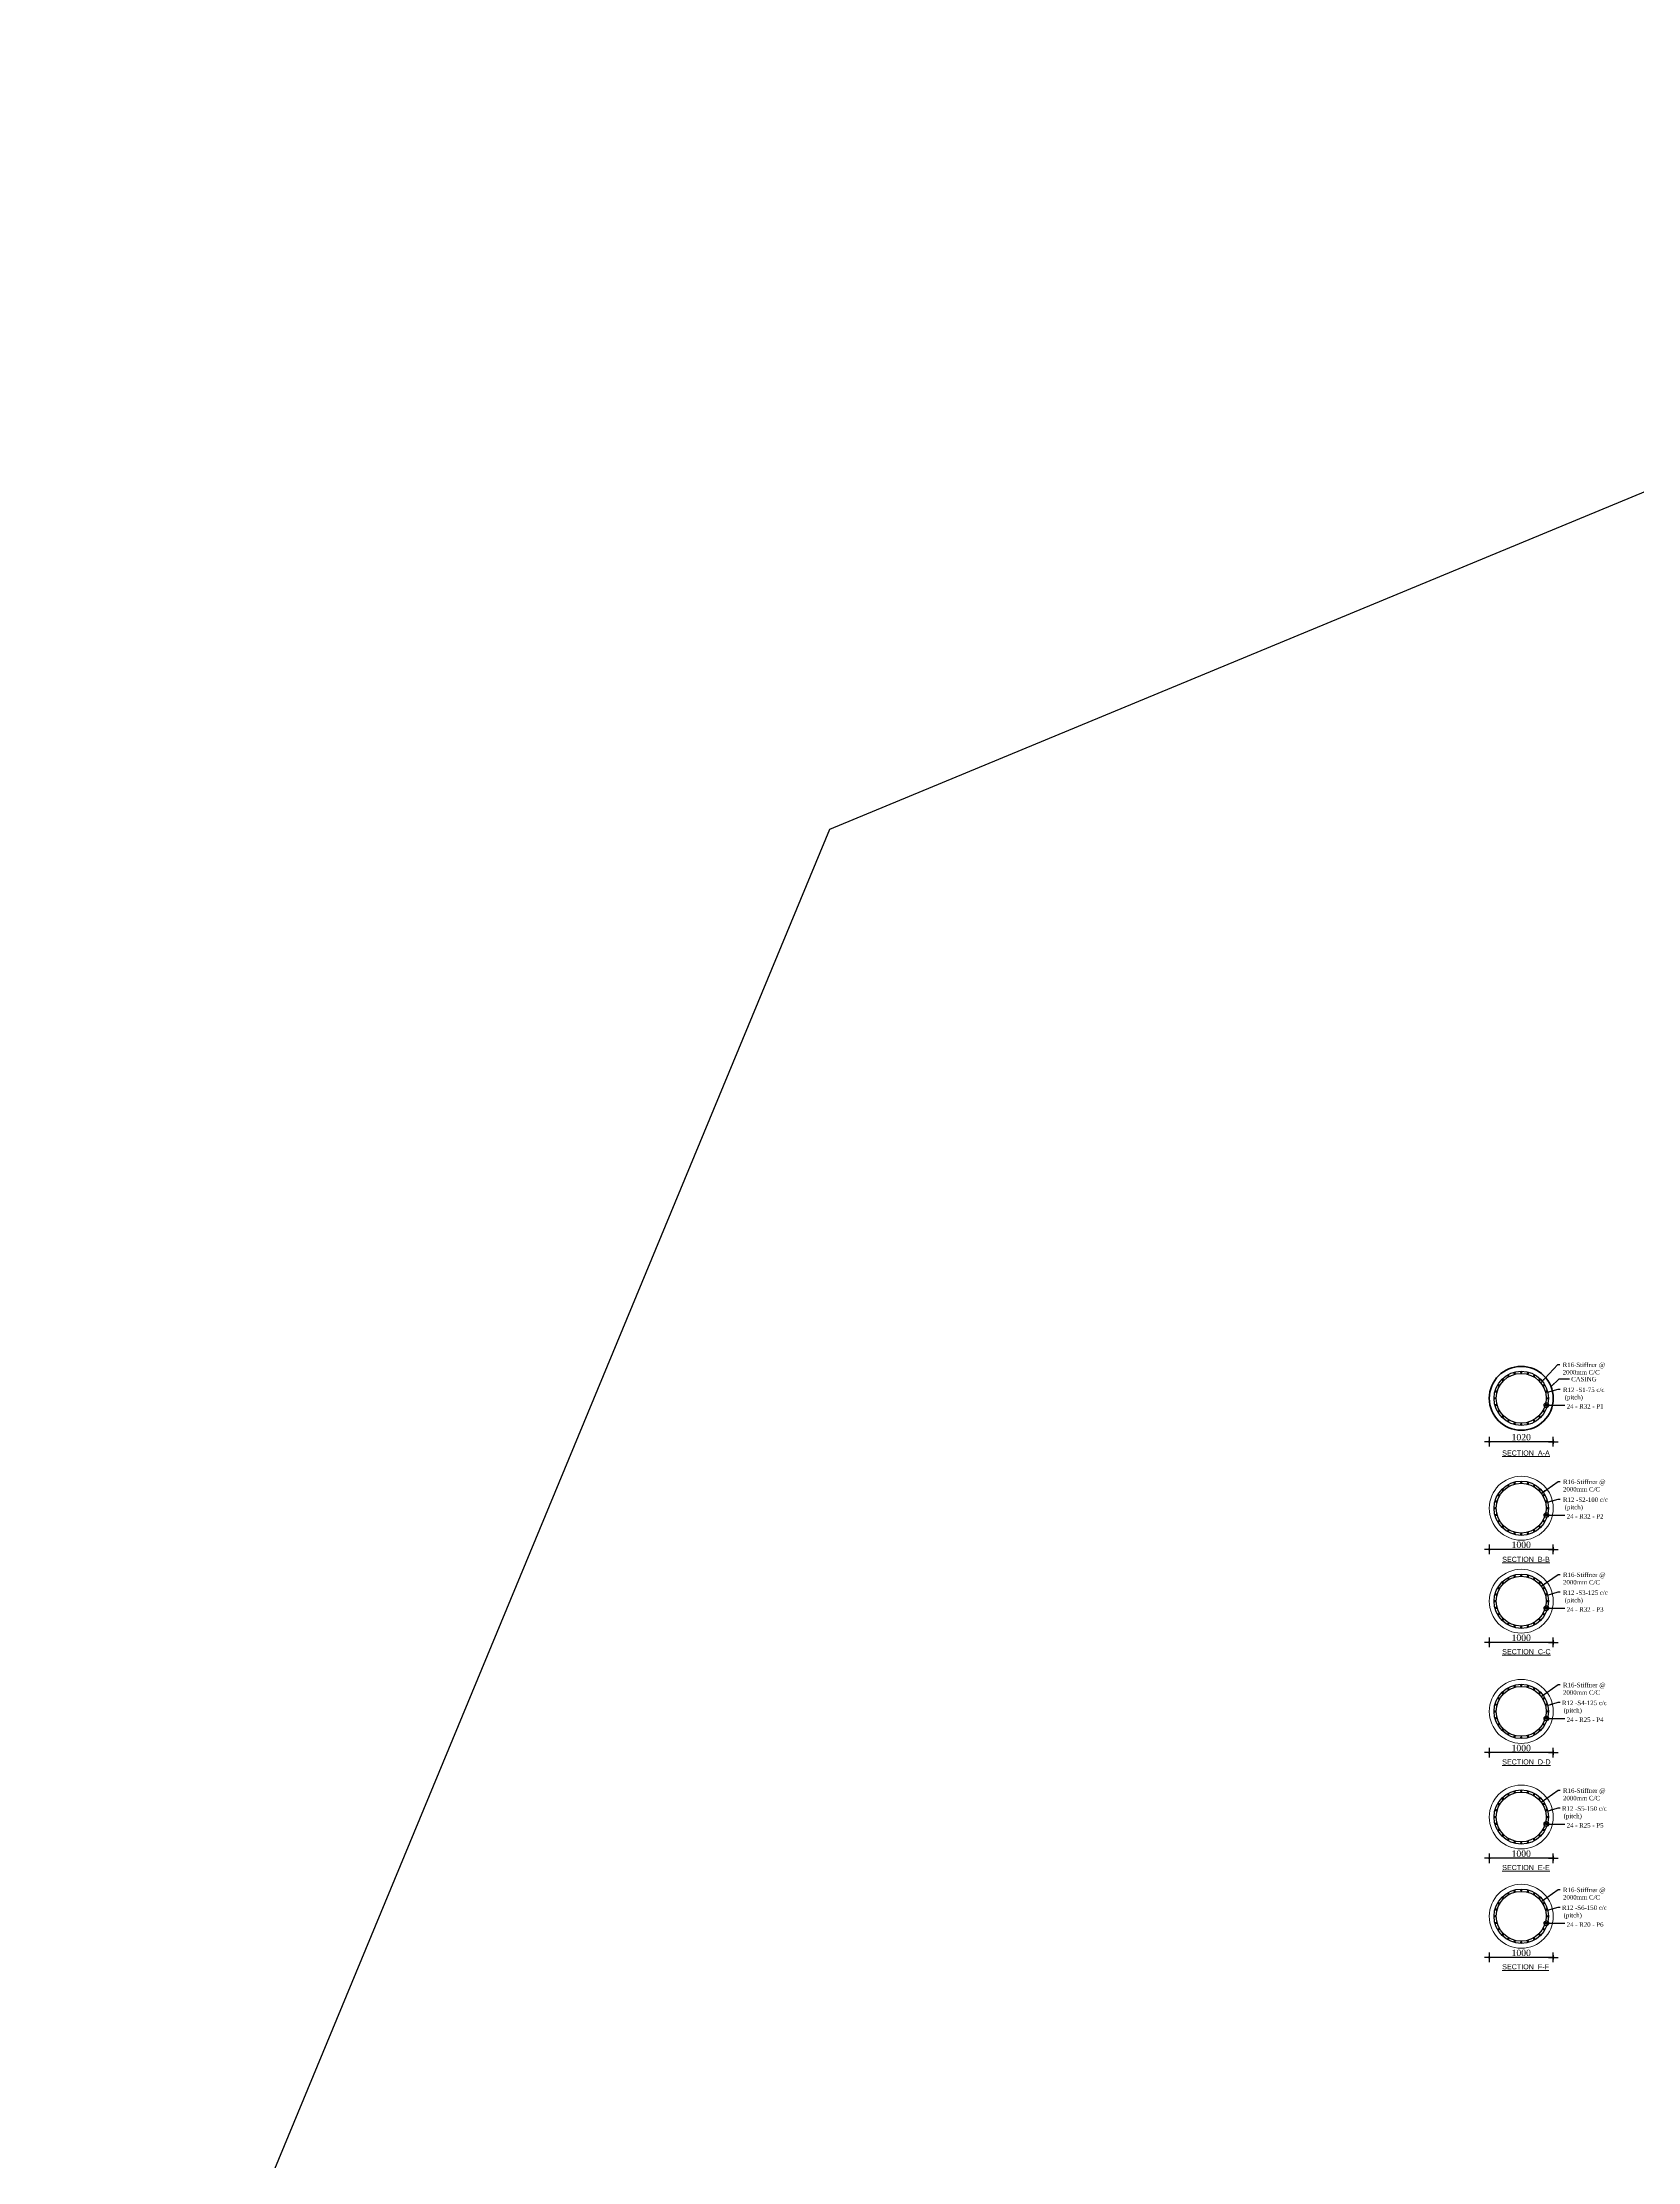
# Model space of a CAD drawing. Header units: millimetres. Extents: x -684453 to 35267, y -286696 to 273430.
# Drawn here: x -322541 to -297582, y 118693 to 151854 of the extents above; entities that cross this region are included whole.
import ezdxf

# ---------------------------------------------------------------- set-up
doc = ezdxf.new("R2010")
doc.units = ezdxf.units.MM
doc.header["$PDMODE"] = 2
doc.layers.get('Defpoints').update_dxf_attribs({"lineweight": 13})
for name, color, linetype, lineweight in [('dim', 4, 'Continuous', 25), ('L.L', 200, 'Continuous', 20), ('Pire Line', 11, 'Continuous', 25), ('Reinf.', 12, 'Continuous', 30), ('Rod', 12, 'Continuous', 30), ('Text', 7, 'Continuous', 15)]:
    doc.layers.add(name, color=color, linetype=linetype, lineweight=lineweight)
doc.styles.add('ROMANS', font='arial.ttf', dxfattribs={"height": 200})
doc.styles.get("Standard").update_dxf_attribs({"font": 'times.ttf'})
doc.linetypes.add('BATTING', pattern='A,0.00254,-2.54,[134,ltypeshp.shx,S=2.54,R=0,X=-2.54,Y=0],-5.08,[134,ltypeshp.shx,S=2.54,R=180,X=2.54,Y=0],-2.54', length=10.16254)
doc.dimstyles.new('ALTER', dxfattribs={"dimtxt": 110, "dimasz": 65, "dimexe": 95, "dimexo": 100, "dimgap": 30, "dimtad": 1, "dimdec": 0, "dimzin": 0, "dimdsep": 46, "dimtxsty": 'Standard', "dimblk": 'DOT', "dimcen": 35, "dimadec": 0, "dimazin": 0, "dimtfac": 1, "dimtdec": 0, "dimtofl": 0, "dimtmove": 0, "dimatfit": 3, "dimfxl": 1, "dimtolj": 1, "dimtzin": 0, "dimarcsym": 0})
doc.dimstyles.new('ISO-70', dxfattribs={"dimscale": 0, "dimtxt": 70, "dimasz": 0.75, "dimexe": 35, "dimexo": 35, "dimgap": 20, "dimtad": 1, "dimdec": 0, "dimlfac": -1, "dimzin": 1, "dimdsep": 46, "dimtxsty": 'Standard', "dimblk": 'DIM', "dimcen": 60, "dimclrd": 256, "dimclre": 256, "dimclrt": 256, "dimadec": 0, "dimazin": 0, "dimtfac": 1, "dimtdec": 0, "dimtix": 1, "dimtofl": 0, "dimtmove": 0, "dimatfit": 3, "dimldrblk": 'DOT', "dimfxl": 35, "dimfxlon": 1, "dimtolj": 1, "dimlwd": -1, "dimarcsym": 0})

# ---------------------------------------------------------------- blocks, each defined once
blk = doc.blocks.new('_Dot')
at = {"color": 0, "linetype": 'ByBlock', "lineweight": -2}
blk.add_line((-0.5, 0), (-1, 0), dxfattribs=at)
at = {"color": 0, "linetype": 'ByBlock', "const_width": 0.5}
blk.add_lwpolyline([(-0.25, 0, 1), (0.25, 0, 1)], format="xyb", close=True, dxfattribs=at)
blk = doc.blocks.new('DIM')
at = {"layer": 'dim'}
for p, q in [((-101, 0), (101, 0)), ((0, -101), (0, 101))]:
    blk.add_line(p, q, dxfattribs=at)
at = {"layer": 'dim', "const_width": 25.4}
blk.add_lwpolyline([(-13, 0, 1), (13, 0, 1)], format="xyb", close=True, dxfattribs=at)
blk = doc.blocks.new('*D259')
at = {"layer": 'Defpoints', "color": 0, "ltscale": 30, "transparency": 16777216}
for p in [(-299903, 128917), (-298903, 128917), (-299903, 128273)]:
    blk.add_point(p, dxfattribs=at)
at = {"layer": 'dim', "lineweight": -2, "ltscale": 30, "transparency": 16777216}
for p, q in [((-299903, 128308), (-299903, 128238)), ((-298903, 128308), (-298903, 128238))]:
    blk.add_line(p, q, dxfattribs=at)
at = {"layer": 'dim', "ltscale": 30, "transparency": 16777216}
blk.add_line((-298904, 128273), (-299902, 128273), dxfattribs=at)
at = {"layer": 'dim', "ltscale": 30, "transparency": 16777216, "xscale": 0.75, "yscale": 0.75, "zscale": 0.75, "rotation": 180}
blk.add_blockref('DIM', (-299903, 128273), dxfattribs=at)
at = {"layer": 'dim', "ltscale": 30, "transparency": 16777216, "xscale": 0.75, "yscale": 0.75, "zscale": 0.75}
blk.add_blockref('DIM', (-298903, 128273), dxfattribs=at)
at = {"layer": 'dim', "ltscale": 30, "transparency": 16777216, "insert": (-299403, 128344), "char_height": 100, "attachment_point": 5}
blk.add_mtext('\\A1;1000', dxfattribs=at)
blk = doc.blocks.new('*U342')
at = {"layer": 'Reinf.', "ltscale": 30, "const_width": 18}
blk.add_lwpolyline([(-1, 9, 1), (1, -9, 1)], format="xyb", close=True, dxfattribs=at)
blk = doc.blocks.new('*U343')
at = {"color": 0, "linetype": 'ByBlock', "lineweight": -2, "transparency": 16777216}
for p, rotation in [((-301028, 128990), 194.9999999999999), ((-300923, 129004), 180), ((-300818, 128990), 165), ((-301316, 128703), 255), ((-301275, 128801), 240), ((-301211, 128885), 225), ((-301126, 128950), 209.9999999999999), ((-300720, 128950), 150), ((-300636, 128885), 135), ((-300571, 128801), 120), ((-300530, 128703), 105), ((-301330, 128597), 270), ((-301316, 128492), 285), ((-301275, 128394), 299.9999999999999), ((-301211, 128310), 315.0000000000001), ((-300636, 128310), 44.99999999999999), ((-300571, 128394), 59.99999999999997), ((-300530, 128492), 75.00000000000001), ((-300516, 128597), 90), ((-301126, 128245), 330.0000000000001), ((-301028, 128205), 345), ((-300818, 128205), 14.99999999999997), ((-300720, 128245), 30)]:
    blk.add_blockref('*U342', p, dxfattribs=dict(at, rotation=rotation))
blk.add_blockref('*U342', (-300923, 128191), dxfattribs=at)
blk = doc.blocks.new('*D346')
at = {"layer": 'Defpoints', "color": 0, "ltscale": 30, "transparency": 16777216}
for p in [(-299903, 127462), (-298903, 127462), (-299903, 126818)]:
    blk.add_point(p, dxfattribs=at)
at = {"layer": 'dim', "lineweight": -2, "ltscale": 30, "transparency": 16777216}
for p, q in [((-299903, 126853), (-299903, 126783)), ((-298903, 126853), (-298903, 126783))]:
    blk.add_line(p, q, dxfattribs=at)
at = {"layer": 'dim', "ltscale": 30, "transparency": 16777216}
blk.add_line((-298904, 126818), (-299902, 126818), dxfattribs=at)
at = {"layer": 'dim', "ltscale": 30, "transparency": 16777216, "xscale": 0.75, "yscale": 0.75, "zscale": 0.75, "rotation": 180}
blk.add_blockref('DIM', (-299903, 126818), dxfattribs=at)
at = {"layer": 'dim', "ltscale": 30, "transparency": 16777216, "xscale": 0.75, "yscale": 0.75, "zscale": 0.75}
blk.add_blockref('DIM', (-298903, 126818), dxfattribs=at)
at = {"layer": 'dim', "ltscale": 30, "transparency": 16777216, "insert": (-299403, 126889), "char_height": 100, "attachment_point": 5}
blk.add_mtext('\\A1;1000', dxfattribs=at)
blk = doc.blocks.new('*U344')
at = {"layer": 'Reinf.', "ltscale": 30, "const_width": 18}
blk.add_lwpolyline([(-1, 9, 1), (1, -9, 1)], format="xyb", close=True, dxfattribs=at)
blk = doc.blocks.new('*U345')
at = {"color": 0, "linetype": 'ByBlock', "lineweight": -2, "transparency": 16777216}
for p, rotation in [((-301028, 128990), 194.9999999999999), ((-300923, 129004), 180), ((-300818, 128990), 165), ((-301316, 128703), 255), ((-301275, 128801), 240), ((-301211, 128885), 225), ((-301126, 128950), 209.9999999999999), ((-300720, 128950), 150), ((-300636, 128885), 135), ((-300571, 128801), 120), ((-300530, 128703), 105), ((-301330, 128597), 270), ((-301316, 128492), 285), ((-301275, 128394), 299.9999999999999), ((-301211, 128310), 315.0000000000001), ((-300636, 128310), 44.99999999999999), ((-300571, 128394), 59.99999999999997), ((-300530, 128492), 75.00000000000001), ((-300516, 128597), 90), ((-301126, 128245), 330.0000000000001), ((-301028, 128205), 345), ((-300818, 128205), 14.99999999999997), ((-300720, 128245), 30)]:
    blk.add_blockref('*U344', p, dxfattribs=dict(at, rotation=rotation))
blk.add_blockref('*U344', (-300923, 128191), dxfattribs=at)
blk = doc.blocks.new('*D349')
at = {"layer": 'Defpoints', "color": 0, "ltscale": 30, "transparency": 16777216}
for p in [(-299903, 130637), (-298903, 130637), (-299903, 129958)]:
    blk.add_point(p, dxfattribs=at)
at = {"layer": 'dim', "lineweight": -2, "ltscale": 30, "transparency": 16777216}
for p, q in [((-299903, 129993), (-299903, 129923)), ((-298903, 129993), (-298903, 129923))]:
    blk.add_line(p, q, dxfattribs=at)
at = {"layer": 'dim', "ltscale": 30, "transparency": 16777216}
blk.add_line((-298904, 129958), (-299902, 129958), dxfattribs=at)
at = {"layer": 'dim', "ltscale": 30, "transparency": 16777216, "xscale": 0.75, "yscale": 0.75, "zscale": 0.75, "rotation": 180}
blk.add_blockref('DIM', (-299903, 129958), dxfattribs=at)
at = {"layer": 'dim', "ltscale": 30, "transparency": 16777216, "xscale": 0.75, "yscale": 0.75, "zscale": 0.75}
blk.add_blockref('DIM', (-298903, 129958), dxfattribs=at)
at = {"layer": 'dim', "ltscale": 30, "transparency": 16777216, "insert": (-299403, 130028), "char_height": 100, "attachment_point": 5}
blk.add_mtext('\\A1;1020', dxfattribs=at)
blk = doc.blocks.new('*U347')
at = {"layer": 'Reinf.', "ltscale": 30, "const_width": 18}
blk.add_lwpolyline([(-1, 9, 1), (1, -9, 1)], format="xyb", close=True, dxfattribs=at)
blk = doc.blocks.new('*U348')
at = {"color": 0, "linetype": 'ByBlock', "lineweight": -2, "transparency": 16777216}
for p, rotation in [((-301028, 128990), 194.9999999999999), ((-300923, 129004), 180), ((-300818, 128990), 165), ((-301316, 128703), 255), ((-301275, 128801), 240), ((-301211, 128885), 225), ((-301126, 128950), 209.9999999999999), ((-300720, 128950), 150), ((-300636, 128885), 135), ((-300571, 128801), 120), ((-300530, 128703), 105), ((-301330, 128597), 270), ((-301316, 128492), 285), ((-301275, 128394), 299.9999999999999), ((-301211, 128310), 315.0000000000001), ((-300636, 128310), 44.99999999999999), ((-300571, 128394), 59.99999999999997), ((-300530, 128492), 75.00000000000001), ((-300516, 128597), 90), ((-301126, 128245), 330.0000000000001), ((-301028, 128205), 345), ((-300818, 128205), 14.99999999999997), ((-300720, 128245), 30)]:
    blk.add_blockref('*U347', p, dxfattribs=dict(at, rotation=rotation))
blk.add_blockref('*U347', (-300923, 128191), dxfattribs=at)
blk = doc.blocks.new('*D437')
at = {"layer": 'Defpoints', "color": 0, "ltscale": 30, "transparency": 16777216}
for p in [(-299903, 125738), (-298903, 125738), (-299903, 125093)]:
    blk.add_point(p, dxfattribs=at)
at = {"layer": 'dim', "lineweight": -2, "ltscale": 30, "transparency": 16777216}
for p, q in [((-299903, 125128), (-299903, 125058)), ((-298903, 125128), (-298903, 125058))]:
    blk.add_line(p, q, dxfattribs=at)
at = {"layer": 'dim', "ltscale": 30, "transparency": 16777216}
blk.add_line((-298904, 125093), (-299902, 125093), dxfattribs=at)
at = {"layer": 'dim', "ltscale": 30, "transparency": 16777216, "xscale": 0.75, "yscale": 0.75, "zscale": 0.75, "rotation": 180}
blk.add_blockref('DIM', (-299903, 125093), dxfattribs=at)
at = {"layer": 'dim', "ltscale": 30, "transparency": 16777216, "xscale": 0.75, "yscale": 0.75, "zscale": 0.75}
blk.add_blockref('DIM', (-298903, 125093), dxfattribs=at)
at = {"layer": 'dim', "ltscale": 30, "transparency": 16777216, "insert": (-299403, 125164), "char_height": 100, "attachment_point": 5}
blk.add_mtext('\\A1;1000', dxfattribs=at)
blk = doc.blocks.new('*U435')
at = {"layer": 'Reinf.', "ltscale": 30, "const_width": 18}
blk.add_lwpolyline([(-1, 9, 1), (1, -9, 1)], format="xyb", close=True, dxfattribs=at)
blk = doc.blocks.new('*U436')
at = {"color": 0, "linetype": 'ByBlock', "lineweight": -2, "transparency": 16777216}
for p, rotation in [((-301028, 128990), 194.9999999999999), ((-300923, 129004), 180), ((-300818, 128990), 165), ((-301316, 128703), 255), ((-301275, 128801), 240), ((-301211, 128885), 225), ((-301126, 128950), 209.9999999999999), ((-300720, 128950), 150), ((-300636, 128885), 135), ((-300571, 128801), 120), ((-300530, 128703), 105), ((-301330, 128597), 270), ((-301316, 128492), 285), ((-301275, 128394), 299.9999999999999), ((-301211, 128310), 315.0000000000001), ((-300636, 128310), 44.99999999999999), ((-300571, 128394), 59.99999999999997), ((-300530, 128492), 75.00000000000001), ((-300516, 128597), 90), ((-301126, 128245), 330.0000000000001), ((-301028, 128205), 345), ((-300818, 128205), 14.99999999999997), ((-300720, 128245), 30)]:
    blk.add_blockref('*U435', p, dxfattribs=dict(at, rotation=rotation))
blk.add_blockref('*U435', (-300923, 128191), dxfattribs=at)
blk = doc.blocks.new('*D579')
at = {"layer": 'Defpoints', "color": 0, "ltscale": 30, "transparency": 16777216}
for p in [(-299903, 124085), (-298903, 124085), (-299903, 123441)]:
    blk.add_point(p, dxfattribs=at)
at = {"layer": 'dim', "lineweight": -2, "ltscale": 30, "transparency": 16777216}
for p, q in [((-299903, 123476), (-299903, 123406)), ((-298903, 123476), (-298903, 123406))]:
    blk.add_line(p, q, dxfattribs=at)
at = {"layer": 'dim', "ltscale": 30, "transparency": 16777216}
blk.add_line((-298904, 123441), (-299902, 123441), dxfattribs=at)
at = {"layer": 'dim', "ltscale": 30, "transparency": 16777216, "xscale": 0.75, "yscale": 0.75, "zscale": 0.75, "rotation": 180}
blk.add_blockref('DIM', (-299903, 123441), dxfattribs=at)
at = {"layer": 'dim', "ltscale": 30, "transparency": 16777216, "xscale": 0.75, "yscale": 0.75, "zscale": 0.75}
blk.add_blockref('DIM', (-298903, 123441), dxfattribs=at)
at = {"layer": 'dim', "ltscale": 30, "transparency": 16777216, "insert": (-299403, 123512), "char_height": 100, "attachment_point": 5}
blk.add_mtext('\\A1;1000', dxfattribs=at)
blk = doc.blocks.new('*U577')
at = {"layer": 'Reinf.', "ltscale": 30, "const_width": 18}
blk.add_lwpolyline([(-1, 9, 1), (1, -9, 1)], format="xyb", close=True, dxfattribs=at)
blk = doc.blocks.new('*U578')
at = {"color": 0, "linetype": 'ByBlock', "lineweight": -2, "transparency": 16777216}
for p, rotation in [((-301028, 128990), 194.9999999999999), ((-300923, 129004), 180), ((-300818, 128990), 165), ((-301316, 128703), 255), ((-301275, 128801), 240), ((-301211, 128885), 225), ((-301126, 128950), 209.9999999999999), ((-300720, 128950), 150), ((-300636, 128885), 135), ((-300571, 128801), 120), ((-300530, 128703), 105), ((-301330, 128597), 270), ((-301316, 128492), 285), ((-301275, 128394), 299.9999999999999), ((-301211, 128310), 315.0000000000001), ((-300636, 128310), 44.99999999999999), ((-300571, 128394), 59.99999999999997), ((-300530, 128492), 75.00000000000001), ((-300516, 128597), 90), ((-301126, 128245), 330.0000000000001), ((-301028, 128205), 345), ((-300818, 128205), 14.99999999999997), ((-300720, 128245), 30)]:
    blk.add_blockref('*U577', p, dxfattribs=dict(at, rotation=rotation))
blk.add_blockref('*U577', (-300923, 128191), dxfattribs=at)
blk = doc.blocks.new('*D582')
at = {"layer": 'Defpoints', "color": 0, "ltscale": 30, "transparency": 16777216}
for p in [(-299903, 122532), (-298903, 122532), (-299903, 121888)]:
    blk.add_point(p, dxfattribs=at)
at = {"layer": 'dim', "lineweight": -2, "ltscale": 30, "transparency": 16777216}
for p, q in [((-299903, 121923), (-299903, 121853)), ((-298903, 121923), (-298903, 121853))]:
    blk.add_line(p, q, dxfattribs=at)
at = {"layer": 'dim', "ltscale": 30, "transparency": 16777216}
blk.add_line((-298904, 121888), (-299902, 121888), dxfattribs=at)
at = {"layer": 'dim', "ltscale": 30, "transparency": 16777216, "xscale": 0.75, "yscale": 0.75, "zscale": 0.75, "rotation": 180}
blk.add_blockref('DIM', (-299903, 121888), dxfattribs=at)
at = {"layer": 'dim', "ltscale": 30, "transparency": 16777216, "xscale": 0.75, "yscale": 0.75, "zscale": 0.75}
blk.add_blockref('DIM', (-298903, 121888), dxfattribs=at)
at = {"layer": 'dim', "ltscale": 30, "transparency": 16777216, "insert": (-299403, 121959), "char_height": 100, "attachment_point": 5}
blk.add_mtext('\\A1;1000', dxfattribs=at)
blk = doc.blocks.new('*U580')
at = {"layer": 'Reinf.', "ltscale": 30, "const_width": 18}
blk.add_lwpolyline([(-1, 9, 1), (1, -9, 1)], format="xyb", close=True, dxfattribs=at)
blk = doc.blocks.new('*U581')
at = {"color": 0, "linetype": 'ByBlock', "lineweight": -2, "transparency": 16777216}
for p, rotation in [((-301028, 128990), 194.9999999999999), ((-300923, 129004), 180), ((-300818, 128990), 165), ((-301316, 128703), 255), ((-301275, 128801), 240), ((-301211, 128885), 225), ((-301126, 128950), 209.9999999999999), ((-300720, 128950), 150), ((-300636, 128885), 135), ((-300571, 128801), 120), ((-300530, 128703), 105), ((-301330, 128597), 270), ((-301316, 128492), 285), ((-301275, 128394), 299.9999999999999), ((-301211, 128310), 315.0000000000001), ((-300636, 128310), 44.99999999999999), ((-300571, 128394), 59.99999999999997), ((-300530, 128492), 75.00000000000001), ((-300516, 128597), 90), ((-301126, 128245), 330.0000000000001), ((-301028, 128205), 345), ((-300818, 128205), 14.99999999999997), ((-300720, 128245), 30)]:
    blk.add_blockref('*U580', p, dxfattribs=dict(at, rotation=rotation))
blk.add_blockref('*U580', (-300923, 128191), dxfattribs=at)

msp = doc.modelspace()

# ---------------------------------------------------------------- linework, layer by layer
at = {"layer": 'L.L', "ltscale": 5}
for centre in [(-299402.8, 128917.1), (-299402.8, 127462.4), (-299402.8, 125737.7), (-299402.8, 124085), (-299402.8, 122532)]:
    msp.add_circle(centre, 500, dxfattribs=at)
at = {"layer": 'Pire Line', "color": 3, "linetype": 'BATTING', "ltscale": 150}
msp.add_lwpolyline([(-238454.8, 109811.3), (-250768.9, 139540.2), (-280497.8, 151854.3), (-310226.7, 139540.2), (-322540.8, 109811.3), (-310226.7, 80082.4), (-280497.8, 67768.2), (-250768.9, 80082.4)], close=True, dxfattribs=at)
at = {"layer": 'Pire Line', "lineweight": 100, "ltscale": 3}
msp.add_circle((-299402.8, 130636.9), 500, dxfattribs=at)
at = {"layer": 'Rod', "ltscale": 0.1}
for centre, radius in [((-299402.8, 130636.9), 425), ((-299402.8, 130636.9), 390), ((-299402.8, 128917.1), 425), ((-299402.8, 128917.1), 390), ((-299402.8, 127462.4), 425), ((-299402.8, 127462.4), 390), ((-299402.8, 125737.7), 425), ((-299402.8, 125737.7), 390), ((-299402.8, 124085), 425), ((-299402.8, 124085), 390), ((-299402.8, 122532), 425), ((-299402.8, 122532), 390)]:
    msp.add_circle(centre, radius, dxfattribs=at)

# ---------------------------------------------------------------- block references
for name, p in [('*U348', (1520.2, 2039.5)), ('*U343', (1520.2, 319.7)), ('*U345', (1520.2, -1135)), ('*U436', (1520.2, -2859.7)), ('*U578', (1520.2, -4512.4)), ('*U581', (1520.2, -6065.4))]:
    msp.add_blockref(name, p)

# ---------------------------------------------------------------- texts
at = {"layer": 'Text', "ltscale": 30}
msp.add_text('CASING', height=70, dxfattribs=at).set_placement((-298621.9, 130902.2))
at = {"layer": 'Text', "ltscale": 30, "char_height": 70, "width": 908.973, "attachment_point": 1}
for s, insert in [('R16-Stiffner @ 2000mm C/C', (-298754.8, 131195.9)), ('R12 -S1-75 c/c\\P (pitch)', (-298749.4, 130805.2)), ('24 - R32 - P1', (-298692, 130544.8)), ('R16-Stiffner @ 2000mm C/C', (-298749.4, 129365)), ('R12 -S2-100 c/c\\P (pitch)', (-298749.4, 129085.4)), ('24 - R32 - P2', (-298692, 128824.1)), ('R16-Stiffner @ 2000mm C/C', (-298749.4, 127910.4)), ('R12 -S3-125 c/c\\P (pitch)', (-298749.4, 127630.8)), ('24 - R32 - P3', (-298692, 127367.8)), ('R16-Stiffner @ 2000mm C/C', (-298749.4, 126185.6)), ('R12 -S4-125 c/c\\P (pitch)', (-298765.9, 125906)), ('24 - R25 - P4', (-298692, 125643.1)), ('R16-Stiffner @ 2000mm C/C', (-298749.4, 124532.9)), ('R12 -S5-150 c/c\\P (pitch)', (-298765.9, 124253.3)), ('24 - R25 - P5', (-298692, 123990.4)), ('R12 -S6-150 c/c\\P (pitch)', (-298765.9, 122700.4)), ('R16-Stiffner @ 2000mm C/C', (-298749.4, 122980)), ('24 - R20 - P6', (-298692, 122437.4))]:
    msp.add_mtext(s, dxfattribs=dict(at, insert=insert))
at = {"layer": 'Text', "char_height": 80, "attachment_point": 1, "style": 'ROMANS'}
for s, insert, width in [('{\\LSECTION  A-A}', (-299701.3, 129821.1), 1503.268), ('{\\LSECTION  B-B}', (-299701.3, 128157.4), 1503.268), ('{\\LSECTION  C-C}', (-299701.3, 126712.1), 974.278), ('{\\LSECTION  D-D}', (-299701.3, 124987.4), 974.278), ('{\\LSECTION  E-E}', (-299701.3, 123334.7), 974.278), ('{\\LSECTION  F-F}', (-299701.3, 121781.7), 974.278)]:
    msp.add_mtext(s, dxfattribs=dict(at, insert=insert, width=width))

# ---------------------------------------------------------------- dimensions: what is measured, and where the dimension line sits
at = {"layer": 'dim', "ltscale": 30}
dim = msp.add_linear_dim(base=(-299902.8, 129957.6), p1=(-298902.8, 130636.9), p2=(-299902.8, 130636.9), text='1020', dimstyle='ISO-70', override={"dimscale": 1, "dimtxt": 100}, dxfattribs=at)
dim.commit()
dim.dimension.update_dxf_attribs({"geometry": '*D349', "text_midpoint": (-299402.8, 130028.5)})
for base, p1, p2, picture, middle in [((-299902.8, 128272.8), (-298902.8, 128917.1), (-299902.8, 128917.1), '*D259', (-299402.8, 128343.7)), ((-299902.8, 126818.1), (-298902.8, 127462.4), (-299902.8, 127462.4), '*D346', (-299402.8, 126889)), ((-299902.8, 125093.4), (-298902.8, 125737.7), (-299902.8, 125737.7), '*D437', (-299402.8, 125164.3)), ((-299902.8, 123440.7), (-298902.8, 124085), (-299902.8, 124085), '*D579', (-299402.8, 123511.6)), ((-299902.8, 121887.8), (-298902.8, 122532), (-299902.8, 122532), '*D582', (-299402.8, 121958.6))]:
    dim = msp.add_linear_dim(base=base, p1=p1, p2=p2, dimstyle='ISO-70', override={"dimscale": 1, "dimtxt": 100}, dxfattribs=at)
    dim.commit()
    dim.dimension.update_dxf_attribs({"geometry": picture, "text_midpoint": middle})

# ---------------------------------------------------------------- leaders
for points, override in [([(-299102.7, 130875.8), (-298830.8, 131167.2), (-298797.7, 131167.2)], {"dimasz": 75, "dimtad": 0}), ([(-298990.2, 130731), (-298825.4, 130781.2), (-298792.3, 130781.2)], {"dimasz": 75, "dimtad": 0}), ([(-298940.4, 130818.7), (-298808.8, 130943.9), (-298647.6, 130943.9)], {"dimasz": 75, "dimtad": 0}), ([(-299009.3, 130530), (-298719.5, 130530)], {"dimasz": 75, "dimtad": 0, "dimldrblk": 'DotBlank'}), ([(-299089.9, 129149.7), (-298825.4, 129336.4), (-298792.3, 129336.4)], {"dimasz": 75, "dimtad": 0}), ([(-298990.2, 129011.2), (-298825.4, 129061.4), (-298792.3, 129061.4)], {"dimasz": 75, "dimtad": 0}), ([(-299009.3, 128809.3), (-298719.5, 128809.3)], {"dimasz": 75, "dimtad": 0, "dimldrblk": 'DotBlank'}), ([(-299089.9, 127695), (-298825.4, 127881.7), (-298792.3, 127881.7)], {"dimasz": 75, "dimtad": 0}), ([(-299009.3, 127353), (-298719.5, 127353)], {"dimasz": 75, "dimtad": 0, "dimldrblk": 'DotBlank'}), ([(-298990.2, 127556.5), (-298825.4, 127606.7), (-298792.3, 127606.7)], {"dimasz": 75, "dimtad": 0}), ([(-299089.9, 125970.3), (-298825.4, 126157), (-298792.3, 126157)], {"dimasz": 75, "dimtad": 0}), ([(-298990.2, 125831.8), (-298825.4, 125882), (-298792.3, 125882)], {"dimasz": 75, "dimtad": 0}), ([(-299009.3, 125628.3), (-298719.5, 125628.3)], {"dimasz": 75, "dimtad": 0, "dimldrblk": 'DotBlank'}), ([(-299089.9, 124317.6), (-298825.4, 124504.3), (-298792.3, 124504.3)], {"dimasz": 75, "dimtad": 0}), ([(-298990.2, 124179.1), (-298825.4, 124229.3), (-298792.3, 124229.3)], {"dimasz": 75, "dimtad": 0}), ([(-299009.3, 123975.6), (-298719.5, 123975.6)], {"dimasz": 75, "dimtad": 0, "dimldrblk": 'DotBlank'}), ([(-299089.9, 122764.6), (-298825.4, 122951.3), (-298792.3, 122951.3)], {"dimasz": 75, "dimtad": 0}), ([(-299009.3, 122422.6), (-298719.5, 122422.6)], {"dimasz": 75, "dimtad": 0, "dimldrblk": 'DotBlank'}), ([(-298990.2, 122626.1), (-298825.4, 122676.4), (-298792.3, 122676.4)], {"dimasz": 75, "dimtad": 0})]:
    msp.add_leader(points, dimstyle='ALTER', override=override, dxfattribs=at)

doc.saveas('drawing.dxf')
